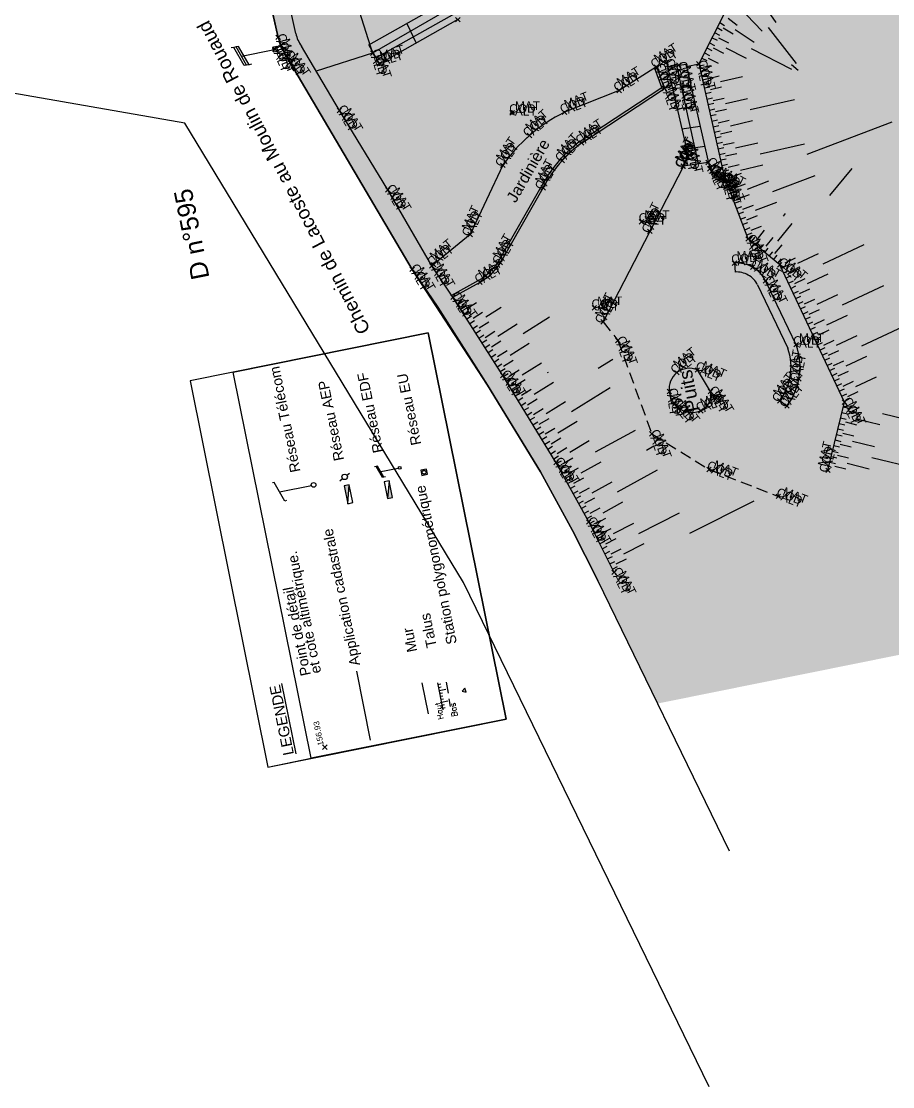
# Model space of a CAD drawing. Extents: x -24 to 1126, y -24 to 2053.
# Drawn here: x 1005.88 to 1044.21, y 1893.36 to 1940.25 of the extents above; entities that cross this region are included whole.
import ezdxf
from ezdxf.enums import TextEntityAlignment as Align

# ---------------------------------------------------------------- set-up
doc = ezdxf.new("R2010")
doc.units = 0
doc.header["$LTSCALE"] = 2.5
doc.header["$PDMODE"] = 3
doc.header["$PDSIZE"] = 0.1
for name, pattern in [('CACH500', [0.3, 0.2, -0.1]), ('CONTINU', [0]), ('FANTOME', [63.5, 31.75, -6.35, 6.35, -6.35, 6.35, -6.35])]:
    doc.linetypes.add(name, pattern=pattern)
doc.layers.get('0').update_dxf_attribs({"linetype": 'CONTINUOUS'})
for name, color, linetype in [('00_CADRE', 7, 'CONTINUOUS'), ('F_CADASTRE_APPLICATION', 252, 'FANTOME'), ('F_CADASTRE_NUMÉROS_PARCELL', 252, 'CONTINUOUS'), ('T_BATI', 7, 'CONTINUOUS'), ('T_BORDURES_TROTTOIR', 7, 'CONTINUOUS'), ('T_HACHURES', 7, 'CONTINUOUS'), ('T_MURS', 7, 'CONTINUOUS'), ('T_TALUS_BARBULES', 32, 'CONTINUOUS'), ('T_TALUS_CRÊTE', 34, 'CONTINUOUS'), ('T_TALUS_PIED', 34, 'CACH500'), ('T_TEXTES', 7, 'CONTINUOUS'), ('TOPOALT', 7, 'CONTINUOUS'), ('TOPOCOD', 1, 'CONTINUOUS'), ('TOPOJIS', 7, 'CONTINUOUS'), ('TOPOMAT', 4, 'CONTINUOUS')]:
    doc.layers.add(name, color=color, linetype=linetype)
doc.styles.add('ARIAL', font='arial.ttf')
doc.styles.add('SIMPLEX', font='simplex.shx')

msp = doc.modelspace()

# ---------------------------------------------------------------- linework, layer by layer
at = {"color": 0}
for p, q in [((1015.22, 1939.097), (1015.112, 1939.075)), ((1015.328, 1939.119), (1015.22, 1939.097)), ((1015.679, 1938.295), (1015.22, 1939.097)), ((1015.436, 1939.14), (1015.328, 1939.119)), ((1015.787, 1938.316), (1015.328, 1939.119)), ((1015.895, 1938.338), (1015.436, 1939.14)), ((1015.557, 1938.717), (1016.941, 1938.996)), ((1015.895, 1938.338), (1015.787, 1938.316)), ((1016.003, 1938.36), (1015.895, 1938.338)), ((1015.787, 1938.316), (1015.679, 1938.295)), ((1027.456, 1936.326), (1027.38, 1936.161)), ((1027.38, 1936.161), (1027.561, 1936.178)), ((1027.561, 1936.178), (1027.456, 1936.326)), ((1027.466, 1936.222), (1027.466, 1936.222)), ((1021.481, 1920.659), (1021.415, 1920.645)), ((1021.546, 1920.672), (1021.481, 1920.659)), ((1021.76, 1920.171), (1021.481, 1920.659)), ((1021.825, 1920.184), (1021.546, 1920.672)), ((1021.62, 1920.415), (1022.46, 1920.584)), ((1023.697, 1920.541), (1023.451, 1920.491)), ((1023.744, 1920.311), (1023.697, 1920.541)), ((1019.888, 1920.026), (1020.008, 1920.121)), ((1020.196, 1920.27), (1020.315, 1920.364)), ((1021.825, 1920.184), (1021.76, 1920.171)), ((1021.891, 1920.198), (1021.825, 1920.184)), ((1023.451, 1920.491), (1023.498, 1920.261)), ((1023.498, 1920.261), (1023.744, 1920.311)), ((1017.002, 1919.947), (1016.929, 1919.933)), ((1017.467, 1919.135), (1017.002, 1919.947)), ((1017.234, 1919.541), (1018.635, 1919.824)), ((1017.54, 1919.15), (1017.467, 1919.135)), ((1025.393, 1910.898), (1025.268, 1910.766)), ((1025.268, 1910.766), (1025.445, 1910.724)), ((1025.368, 1910.796), (1025.368, 1910.796)), ((1025.445, 1910.724), (1025.393, 1910.898))]:
    msp.add_line(p, q, dxfattribs=at)
at = {"color": 0, "linetype": 'CONTINUOUS'}
for p, q in [((1017.117, 1939.134), (1016.921, 1939.094)), ((1016.921, 1939.094), (1017.156, 1938.938)), ((1016.921, 1939.094), (1016.96, 1938.898)), ((1016.96, 1938.898), (1017.117, 1939.134)), ((1016.96, 1938.898), (1017.156, 1938.938)), ((1017.156, 1938.938), (1017.117, 1939.134))]:
    msp.add_line(p, q, dxfattribs=at)
for p, q in [((1023.776, 1926.538), (1013.298, 1924.426)), ((1027.203, 1909.539), (1023.776, 1926.538)), ((1013.298, 1924.426), (1016.725, 1907.427)), ((1020.305, 1919.846), (1020.08, 1919.8)), ((1020.08, 1919.8), (1020.238, 1919.016)), ((1020.238, 1919.016), (1020.305, 1919.846)), ((1020.464, 1919.062), (1020.305, 1919.846)), ((1022.058, 1920.025), (1021.832, 1919.979)), ((1021.832, 1919.979), (1021.982, 1919.239)), ((1022.058, 1920.025), (1021.982, 1919.239)), ((1022.207, 1919.284), (1022.058, 1920.025)), ((1021.982, 1919.239), (1022.207, 1919.284)), ((1020.238, 1919.016), (1020.464, 1919.062)), ((1016.725, 1907.427), (1027.203, 1909.539)), ((1016.725, 1907.427), (1016.725, 1907.427)), ((1016.725, 1907.427), (1016.725, 1907.427))]:
    msp.add_line(p, q)
at = {"color": 0}
msp.add_lwpolyline([(1023.614, 1920.32), (1023.597, 1920.318), (1023.58, 1920.32), (1023.563, 1920.324), (1023.548, 1920.331), (1023.535, 1920.341), (1023.524, 1920.354), (1023.516, 1920.368), (1023.511, 1920.383), (1023.51, 1920.399), (1023.512, 1920.416), (1023.517, 1920.431), (1023.525, 1920.446), (1023.536, 1920.458), (1023.549, 1920.469), (1023.564, 1920.477), (1023.581, 1920.482), (1023.598, 1920.484), (1023.615, 1920.482), (1023.631, 1920.478), (1023.646, 1920.47), (1023.66, 1920.46), (1023.67, 1920.448), (1023.678, 1920.434), (1023.683, 1920.419), (1023.685, 1920.402), (1023.683, 1920.386), (1023.678, 1920.371), (1023.67, 1920.356), (1023.659, 1920.344), (1023.645, 1920.333), (1023.63, 1920.325)], close=True, dxfattribs=at)
for centre, radius in [((1022.52, 1920.596), 0.0608), ((1020.102, 1920.195), 0.12), ((1018.734, 1919.844), 0.101)]:
    msp.add_circle(centre, radius, dxfattribs=at)
for p in [(1025.077, 1940.319), (1017.172, 1939.54), (1017.039, 1939.016), (1017.53, 1938.722), (1021.332, 1938.845), (1021.633, 1938.373), (1033.813, 1938.236), (1034.254, 1938.44), (1034.805, 1938.315), (1035.684, 1938.376), (1033.844, 1938.201), (1034.173, 1937.289), (1034.944, 1937.315), (1032.179, 1937.205), (1019.867, 1936.325), (1027.466, 1936.222), (1029.777, 1936.241), (1028.232, 1935.219), (1030.518, 1934.889), (1035.126, 1934.694), (1029.677, 1934.125), (1036.096, 1934.035), (1027.064, 1933.908), (1034.987, 1933.871), (1035.002, 1933.872), (1036.165, 1933.752), (1036.469, 1933.442), (1036.805, 1933.36), (1036.824, 1933.368), (1021.997, 1932.829), (1028.833, 1932.915), (1033.164, 1931.425), (1025.621, 1930.861), (1033.529, 1931.002), (1037.856, 1930.668), (1023.067, 1929.33), (1023.934, 1929.485), (1024.016, 1929.537), (1026.95, 1929.622), (1037.248, 1929.606), (1038.05, 1929.423), (1039.241, 1929.531), (1026.057, 1928.769), (1038.62, 1928.819), (1024.867, 1928.1), (1031.086, 1927.634), (1031.471, 1927.02), (1032.12, 1926.198), (1039.962, 1926.013), (1027.058, 1924.655), (1034.715, 1924.784), (1035.617, 1924.903), (1040.085, 1924.516), (1034.385, 1923.952), (1036.192, 1923.951), (1034.603, 1923.401), (1039.237, 1923.548), (1039.559, 1923.318), (1042.089, 1923.483), (1035.767, 1923.107), (1033.613, 1922.089), (1029.406, 1920.821), (1036.129, 1920.526), (1041.363, 1920.484), (1039.182, 1919.338), (1030.836, 1918.212), (1031.955, 1915.994)]:
    msp.add_point(p, dxfattribs=at)
for points in [[(1020.238, 1919.016), (1020.08, 1919.8), (1020.238, 1919.832)], [(1020.238, 1919.016), (1020.238, 1919.832), (1020.305, 1919.846)], [(1022.058, 1919.254), (1021.982, 1919.239), (1022.058, 1920.025)], [(1022.058, 1919.254), (1022.058, 1920.025), (1022.207, 1919.284)]]:
    msp.add_solid(points)
at = {"layer": '00_CADRE'}
for p, q in [((1015.195, 1924.809), (1023.776, 1926.538)), ((1023.776, 1926.538), (1027.203, 1909.539)), ((1015.195, 1924.809), (1013.298, 1924.426)), ((1018.622, 1907.81), (1015.195, 1924.809)), ((1018.622, 1907.81), (1015.195, 1924.809)), ((1013.298, 1924.426), (1016.725, 1907.427)), ((1027.203, 1909.539), (1018.622, 1907.81)), ((1016.725, 1907.427), (1018.622, 1907.81))]:
    msp.add_line(p, q, dxfattribs=at)
at = {"layer": 'F_CADASTRE_APPLICATION'}
for p, q in [((1017.172, 1939.54), (1015.696, 1946.146)), ((1013.063, 1935.76), (982.513, 1941.094)), ((1023.067, 1929.33), (1017.53, 1938.722)), ((1025.323, 1915.555), (1013.063, 1935.76)), ((1026.382, 1924.233), (1023.067, 1929.33)), ((1028.717, 1920.421), (1026.382, 1924.233)), ((1030.131, 1917.841), (1028.717, 1920.421)), ((1031.244, 1915.636), (1030.131, 1917.841)), ((1036.136, 1893.359), (1025.323, 1915.555)), ((1037.026, 1903.72), (1031.244, 1915.636)), ((1021.243, 1908.607), (1020.631, 1911.643))]:
    msp.add_line(p, q, dxfattribs=at)
msp.add_arc((1020.732, 1940.609), 3.716, 196.7218, 210.5188, dxfattribs=at)
at = {"layer": 'T_BATI'}
msp.add_line((1036.192, 1923.951), (1035.617, 1924.903), dxfattribs=at)
for centre, radius, start, end in [((1035.267, 1924.083), 0.892, 128.2341, 188.4701), ((1035.267, 1924.083), 0.892, 66.8917, 128.2341), ((1035.38, 1924.028), 0.998, 184.3592, 218.9075), ((1035.485, 1923.778), 0.727, 292.7673, 13.7523), ((1035.38, 1924.028), 0.998, 218.9075, 292.7673)]:
    msp.add_arc(centre, radius, start, end, dxfattribs=at)
at = {"layer": 'T_BORDURES_TROTTOIR'}
for p, q in [((1020.275, 1942.132), (1021.332, 1938.845)), ((1021.332, 1938.845), (1018.852, 1938.048)), ((1033.813, 1938.236), (1032.179, 1937.205)), ((1032.179, 1937.205), (1029.777, 1936.241)), ((1027.064, 1933.908), (1025.621, 1930.861)), ((1025.621, 1930.861), (1024.016, 1929.537)), ((1024.016, 1929.537), (1023.934, 1929.485)), ((1037.248, 1929.606), (1037.275, 1929.211)), ((1038.265, 1928.646), (1039.597, 1925.86)), ((1039.962, 1926.013), (1038.62, 1928.819)), ((1039.243, 1923.556), (1039.559, 1923.318))]:
    msp.add_line(p, q, dxfattribs=at)
for centre, radius, start, end in [((1032.82, 1929.958), 6.981, 115.8399, 131.0885), ((1032.82, 1929.958), 6.981, 131.0885, 145.5388), ((1037.346, 1928.188), 1.422, 60.3516, 93.9872), ((1037.346, 1928.188), 1.026, 60.3516, 93.9872), ((1037.346, 1928.188), 1.026, 26.4955, 60.3516), ((1037.346, 1928.188), 1.422, 26.3539, 60.3516), ((1037.274, 1925.038), 2.464, 349.4761, 19.4871), ((1037.274, 1925.038), 2.86, 349.4761, 19.9226), ((1037.274, 1925.038), 2.464, 323.0364, 349.4761), ((1037.274, 1925.038), 2.86, 323.0364, 349.4761)]:
    msp.add_arc(centre, radius, start, end, dxfattribs=at)
at = {"layer": 'T_HACHURES', "color": 31}
for points in [[(1042.306, 1911.922), (1035.496, 2027.208), (1042.306, 2028.48)], [(1042.306, 1911.922), (1042.306, 2028.48), (1045.251, 1912.516)], [(1045.251, 1912.516), (1042.306, 2028.48), (1045.251, 2023.101)], [(1033.871, 1910.222), (1031.244, 2026.61), (1033.871, 2026.98)], [(1035.496, 1910.55), (1033.871, 2026.98), (1035.496, 2027.208)], [(1033.871, 1910.222), (1033.871, 2026.98), (1035.496, 1910.55)], [(1035.496, 1910.55), (1035.496, 2027.208), (1042.306, 1911.922)], [(1031.244, 1915.636), (1030.131, 2026.454), (1031.244, 2026.61)], [(1031.244, 1915.636), (1031.244, 2026.61), (1033.871, 1910.222)], [(1028.717, 1920.421), (1026.382, 2025.927), (1028.717, 2026.255)], [(1030.131, 1917.841), (1028.717, 2026.255), (1030.131, 2026.454)], [(1028.717, 1920.421), (1028.717, 2026.255), (1030.131, 1917.841)], [(1030.131, 1917.841), (1030.131, 2026.454), (1031.244, 1915.636)], [(1026.232, 1924.465), (1023.067, 2025.404), (1026.232, 2025.906)], [(1026.382, 1924.233), (1026.232, 2025.906), (1026.382, 2025.927)], [(1026.232, 1924.465), (1026.232, 2025.906), (1026.382, 1924.233)], [(1026.382, 1924.233), (1026.382, 2025.927), (1028.717, 1920.421)], [(1023.067, 1929.33), (1019.977, 2024.915), (1023.067, 2025.404)], [(1023.067, 1929.33), (1023.067, 2025.404), (1026.232, 1924.465)], [(1019.977, 1934.571), (1017.53, 2024.578), (1019.977, 2024.915)], [(1019.977, 1934.571), (1019.977, 2024.915), (1023.067, 1929.33)], [(1017.172, 1939.54), (1015.778, 2024.338), (1017.172, 2024.529)], [(1015.778, 1945.776), (1015.778, 2024.338), (1017.172, 1939.54)], [(1017.195, 1939.469), (1017.172, 2024.529), (1017.195, 2024.532)], [(1017.172, 1939.54), (1017.172, 2024.529), (1017.195, 1939.469)], [(1017.218, 1939.398), (1017.195, 2024.532), (1017.218, 2024.536)], [(1017.195, 1939.469), (1017.195, 2024.532), (1017.218, 1939.398)], [(1017.243, 1939.328), (1017.218, 2024.536), (1017.243, 2024.539)], [(1017.218, 1939.398), (1017.218, 2024.536), (1017.243, 1939.328)], [(1017.27, 1939.258), (1017.243, 2024.539), (1017.27, 2024.543)], [(1017.243, 1939.328), (1017.243, 2024.539), (1017.27, 1939.258)], [(1017.297, 1939.189), (1017.27, 2024.543), (1017.297, 2024.546)], [(1017.27, 1939.258), (1017.27, 2024.543), (1017.297, 1939.189)], [(1017.327, 1939.12), (1017.297, 2024.546), (1017.327, 2024.551)], [(1017.297, 1939.189), (1017.297, 2024.546), (1017.327, 1939.12)], [(1017.357, 1939.052), (1017.327, 2024.551), (1017.357, 2024.555)], [(1017.327, 1939.12), (1017.327, 2024.551), (1017.357, 1939.052)], [(1017.389, 1938.985), (1017.357, 2024.555), (1017.389, 2024.559)], [(1017.357, 1939.052), (1017.357, 2024.555), (1017.389, 1938.985)], [(1017.422, 1938.918), (1017.389, 2024.559), (1017.422, 2024.564)], [(1017.389, 1938.985), (1017.389, 2024.559), (1017.422, 1938.918)], [(1017.457, 1938.852), (1017.422, 2024.564), (1017.457, 2024.568)], [(1017.422, 1938.918), (1017.422, 2024.564), (1017.457, 1938.852)], [(1017.493, 1938.786), (1017.457, 2024.568), (1017.493, 2024.573)], [(1017.457, 1938.852), (1017.457, 2024.568), (1017.493, 1938.786)], [(1017.53, 1938.722), (1017.493, 2024.573), (1017.53, 2024.578)], [(1017.493, 1938.786), (1017.493, 2024.573), (1017.53, 1938.722)], [(1017.53, 1938.722), (1017.53, 2024.578), (1019.977, 1934.571)]]:
    msp.add_solid(points, dxfattribs=at)
at = {"layer": 'T_MURS'}
for p, q in [((1015.696, 1946.146), (1017.172, 1939.54)), ((1017.949, 1939.713), (1017.18, 1943.235)), ((1021.162, 1939.206), (1024.315, 1940.987)), ((1024.484, 1940.667), (1021.332, 1938.845)), ((1024.931, 1940.578), (1021.487, 1938.632)), ((1025.077, 1940.319), (1021.633, 1938.373)), ((1022.843, 1940.156), (1023.25, 1939.287)), ((1022.843, 1940.156), (1023.002, 1939.816)), ((1019.867, 1936.325), (1018.2, 1939.153)), ((1021.633, 1938.373), (1021.162, 1939.206)), ((1017.53, 1938.722), (1023.067, 1929.33)), ((1034.254, 1938.44), (1035.126, 1934.694)), ((1034.3, 1938.24), (1035.128, 1938.362)), ((1035.147, 1938.256), (1035.128, 1938.362)), ((1035.147, 1938.256), (1035.684, 1938.376)), ((1035.684, 1938.376), (1036.805, 1933.36)), ((1034.052, 1937.329), (1033.75, 1938.167)), ((1034.173, 1937.289), (1033.844, 1938.201)), ((1034.703, 1938.299), (1035.652, 1933.97)), ((1034.703, 1938.299), (1034.783, 1937.933)), ((1035.147, 1938.256), (1036.165, 1933.752)), ((1030.46, 1934.971), (1034.052, 1937.329)), ((1030.518, 1934.889), (1034.173, 1937.289)), ((1035.347, 1937.374), (1034.53, 1937.253)), ((1035.546, 1936.494), (1034.735, 1936.374)), ((1021.997, 1932.829), (1019.867, 1936.325)), ((1035.745, 1935.613), (1034.939, 1935.494)), ((1035.944, 1934.733), (1035.141, 1934.614)), ((1035.002, 1933.872), (1033.529, 1931.002)), ((1036.096, 1934.035), (1034.987, 1933.871)), ((1023.934, 1929.485), (1021.997, 1932.829)), ((1026.864, 1929.674), (1028.745, 1932.963)), ((1026.95, 1929.622), (1028.833, 1932.915)), ((1033.529, 1931.002), (1031.471, 1927.02)), ((1024.867, 1928.1), (1023.934, 1929.485)), ((1023.067, 1929.33), (1024.201, 1927.664)), ((1024.818, 1928.187), (1026.008, 1928.857)), ((1024.867, 1928.1), (1026.057, 1928.769)), ((1027.058, 1924.655), (1024.867, 1928.1)), ((1024.201, 1927.664), (1026.382, 1924.233)), ((1029.406, 1920.821), (1027.058, 1924.655)), ((1026.382, 1924.233), (1028.717, 1920.421)), ((1030.836, 1918.212), (1029.406, 1920.821)), ((1028.717, 1920.421), (1030.131, 1917.841)), ((1031.955, 1915.994), (1030.836, 1918.212)), ((1030.131, 1917.841), (1031.244, 1915.636)), ((1023.79, 1909.766), (1023.514, 1911.134))]:
    msp.add_line(p, q, dxfattribs=at)
for centre, radius, start, end in [((1019.451, 1940.049), 2.335, 192.6004, 214.6401), ((1019.451, 1940.049), 1.539, 192.6004, 215.5961), ((1034.019, 1930.193), 5.958, 126.6794, 137.834), ((1034.019, 1930.193), 5.858, 126.7083, 137.834), ((1034.03, 1934.439), 1.125, 329.7305, 13.1073), ((1034.019, 1930.193), 5.958, 137.834, 152.2878), ((1034.019, 1930.193), 5.858, 137.834, 152.3052), ((1036.798, 1934.068), 0.708, 206.5566, 242.2541), ((1036.798, 1934.068), 0.708, 242.2541, 270.5414), ((1024.833, 1930.944), 2.396, 299.3604, 327.9674), ((1024.833, 1930.944), 2.496, 299.3604, 328.0135)]:
    msp.add_arc(centre, radius, start, end, dxfattribs=at)
at = {"layer": 'T_TALUS_BARBULES'}
for p, q in [((1038.504, 1941.017), (1039.071, 1940.193)), ((1036.969, 1940.379), (1037.369, 1940.079)), ((1037.776, 1940.529), (1038.471, 1939.809)), ((1036.375, 1939.747), (1036.598, 1939.635)), ((1036.487, 1939.97), (1036.706, 1939.849)), ((1036.6, 1940.194), (1036.812, 1940.061)), ((1036.759, 1939.955), (1037.19, 1939.701)), ((1037.28, 1939.889), (1038.112, 1939.334)), ((1038.738, 1939.967), (1039.961, 1938.384)), ((1036.15, 1939.3), (1036.373, 1939.188)), ((1036.262, 1939.524), (1036.486, 1939.411)), ((1036.542, 1939.523), (1036.988, 1939.298)), ((1035.925, 1938.854), (1036.148, 1938.741)), ((1036.037, 1939.077), (1036.261, 1938.965)), ((1036.317, 1939.076), (1036.764, 1938.851)), ((1036.876, 1939.075), (1037.769, 1938.625)), ((1037.986, 1939.055), (1039.762, 1938.136)), ((1035.704, 1938.288), (1035.923, 1938.338)), ((1035.812, 1938.631), (1036.036, 1938.518)), ((1036.092, 1938.63), (1036.539, 1938.405)), ((1039.758, 1938.346), (1040.06, 1938.094)), ((1035.759, 1938.045), (1036.003, 1938.1)), ((1035.975, 1938.222), (1036.255, 1938.286)), ((1035.815, 1937.801), (1036.059, 1937.856)), ((1035.87, 1937.557), (1036.114, 1937.613)), ((1036.086, 1937.735), (1036.574, 1937.846)), ((1036.629, 1937.602), (1037.605, 1937.824)), ((1035.926, 1937.313), (1036.17, 1937.369)), ((1035.981, 1937.07), (1036.225, 1937.125)), ((1036.197, 1937.247), (1036.685, 1937.358)), ((1036.037, 1936.826), (1036.281, 1936.881)), ((1036.092, 1936.582), (1036.336, 1936.638)), ((1036.308, 1936.76), (1036.796, 1936.871)), ((1036.852, 1936.627), (1037.827, 1936.849)), ((1037.938, 1936.361), (1039.888, 1936.805)), ((1036.148, 1936.338), (1036.392, 1936.394)), ((1036.203, 1936.095), (1036.447, 1936.15)), ((1036.419, 1936.272), (1036.907, 1936.383)), ((1036.259, 1935.851), (1036.503, 1935.906)), ((1036.314, 1935.607), (1036.558, 1935.663)), ((1036.53, 1935.784), (1037.018, 1935.895)), ((1037.074, 1935.652), (1038.049, 1935.874)), ((1040.445, 1934.399), (1044.181, 1935.827)), ((1036.37, 1935.363), (1036.614, 1935.419)), ((1036.425, 1935.12), (1036.669, 1935.175)), ((1036.641, 1935.297), (1037.129, 1935.408)), ((1036.481, 1934.876), (1036.725, 1934.931)), ((1036.536, 1934.632), (1036.78, 1934.688)), ((1036.752, 1934.809), (1037.24, 1934.92)), ((1037.296, 1934.677), (1038.271, 1934.899)), ((1038.382, 1934.411), (1040.332, 1934.855)), ((1036.592, 1934.388), (1036.836, 1934.444)), ((1036.647, 1934.145), (1036.891, 1934.2)), ((1036.863, 1934.322), (1037.351, 1934.433)), ((1036.703, 1933.901), (1036.947, 1933.956)), ((1036.758, 1933.657), (1037.002, 1933.713)), ((1036.975, 1933.834), (1037.462, 1933.945)), ((1037.518, 1933.702), (1038.493, 1933.924)), ((1041.443, 1932.576), (1042.425, 1933.774)), ((1036.814, 1933.413), (1037.058, 1933.469)), ((1036.897, 1933.178), (1037.131, 1933.267)), ((1037.086, 1933.384), (1037.553, 1933.562)), ((1037.821, 1932.862), (1038.755, 1933.219)), ((1038.933, 1932.751), (1040.802, 1933.465)), ((1036.986, 1932.944), (1037.22, 1933.034)), ((1037.075, 1932.711), (1037.309, 1932.8)), ((1037.264, 1932.917), (1037.731, 1933.095)), ((1037.165, 1932.477), (1037.398, 1932.566)), ((1037.254, 1932.244), (1037.487, 1932.333)), ((1037.443, 1932.45), (1037.91, 1932.628)), ((1038.178, 1931.928), (1039.112, 1932.284)), ((1037.343, 1932.01), (1037.577, 1932.099)), ((1037.432, 1931.777), (1037.666, 1931.866)), ((1037.621, 1931.983), (1038.088, 1932.161)), ((1039.401, 1931.664), (1039.502, 1931.787)), ((1037.522, 1931.543), (1037.755, 1931.632)), ((1037.611, 1931.31), (1037.844, 1931.399)), ((1037.8, 1931.516), (1038.267, 1931.694)), ((1039.154, 1930.574), (1039.788, 1931.347)), ((1037.7, 1931.076), (1037.934, 1931.165)), ((1037.789, 1930.842), (1038.023, 1930.932)), ((1037.978, 1931.048), (1038.445, 1931.227)), ((1038.257, 1930.663), (1038.574, 1931.049)), ((1037.905, 1930.628), (1038.04, 1930.793)), ((1038.001, 1930.549), (1038.16, 1930.742)), ((1038.195, 1930.39), (1038.353, 1930.583)), ((1038.388, 1930.231), (1038.546, 1930.425)), ((1038.643, 1930.345), (1038.96, 1930.732)), ((1039.03, 1930.028), (1039.347, 1930.415)), ((1041.153, 1929.579), (1042.963, 1930.431)), ((1038.581, 1930.073), (1038.74, 1930.266)), ((1038.775, 1929.914), (1038.933, 1930.108)), ((1038.968, 1929.756), (1039.126, 1929.949)), ((1040.035, 1929.606), (1040.94, 1930.032)), ((1039.161, 1929.597), (1039.32, 1929.791)), ((1039.304, 1929.399), (1039.53, 1929.506)), ((1039.477, 1929.619), (1039.929, 1929.832)), ((1039.41, 1929.173), (1039.636, 1929.279)), ((1039.517, 1928.947), (1039.743, 1929.053)), ((1039.69, 1929.166), (1040.142, 1929.379)), ((1040.461, 1928.701), (1041.366, 1929.127)), ((1039.623, 1928.721), (1039.849, 1928.827)), ((1039.73, 1928.494), (1039.956, 1928.601)), ((1039.903, 1928.714), (1040.355, 1928.927)), ((1042.005, 1927.77), (1043.815, 1928.622)), ((1024.867, 1928.1), (1024.867, 1928.1)), ((1025.212, 1928.023), (1025.22, 1928.029)), ((1039.836, 1928.268), (1040.062, 1928.375)), ((1039.943, 1928.042), (1040.169, 1928.149)), ((1040.116, 1928.262), (1040.568, 1928.475)), ((1040.329, 1927.809), (1040.781, 1928.022)), ((1040.887, 1927.796), (1041.792, 1928.222)), ((1025.068, 1927.784), (1025.279, 1927.918)), ((1025.203, 1927.573), (1025.414, 1927.707)), ((1025.481, 1927.601), (1025.903, 1927.87)), ((1026.305, 1927.237), (1026.987, 1927.67)), ((1040.049, 1927.816), (1040.275, 1927.922)), ((1040.156, 1927.59), (1040.382, 1927.696)), ((1040.542, 1927.357), (1040.994, 1927.57)), ((1025.337, 1927.362), (1025.548, 1927.496)), ((1025.471, 1927.151), (1025.682, 1927.285)), ((1025.749, 1927.18), (1026.171, 1927.448)), ((1027.954, 1926.508), (1029.106, 1927.241)), ((1040.262, 1927.364), (1040.488, 1927.47)), ((1040.369, 1927.137), (1040.595, 1927.244)), ((1040.755, 1926.905), (1041.207, 1927.118)), ((1041.313, 1926.891), (1042.218, 1927.317)), ((1025.605, 1926.94), (1025.816, 1927.074)), ((1025.739, 1926.729), (1025.95, 1926.863)), ((1025.873, 1926.518), (1026.084, 1926.652)), ((1026.017, 1926.758), (1026.439, 1927.026)), ((1026.842, 1926.393), (1027.685, 1926.93)), ((1040.475, 1926.911), (1040.701, 1927.018)), ((1040.582, 1926.685), (1040.808, 1926.791)), ((1040.968, 1926.452), (1041.42, 1926.665)), ((1042.857, 1925.96), (1044.667, 1926.812)), ((1026.007, 1926.307), (1026.218, 1926.441)), ((1026.142, 1926.096), (1026.353, 1926.23)), ((1026.286, 1926.336), (1026.707, 1926.604)), ((1026.554, 1925.914), (1026.976, 1926.182)), ((1040.688, 1926.459), (1040.914, 1926.565)), ((1040.795, 1926.233), (1041.021, 1926.339)), ((1041.181, 1926), (1041.633, 1926.213)), ((1041.739, 1925.987), (1042.644, 1926.413)), ((1026.276, 1925.885), (1026.487, 1926.019)), ((1026.41, 1925.674), (1026.621, 1925.808)), ((1026.822, 1925.492), (1027.244, 1925.76)), ((1027.378, 1925.549), (1028.222, 1926.086)), ((1040.901, 1926.006), (1041.127, 1926.113)), ((1041.008, 1925.78), (1041.234, 1925.887)), ((1041.394, 1925.547), (1041.846, 1925.76)), ((1026.544, 1925.463), (1026.755, 1925.597)), ((1026.678, 1925.252), (1026.889, 1925.386)), ((1027.09, 1925.07), (1027.512, 1925.338)), ((1027.916, 1924.691), (1028.768, 1925.213)), ((1031.257, 1924.979), (1031.899, 1925.372)), ((1041.114, 1925.554), (1041.34, 1925.661)), ((1041.221, 1925.328), (1041.447, 1925.434)), ((1041.327, 1925.102), (1041.553, 1925.208)), ((1041.607, 1925.095), (1042.059, 1925.308)), ((1042.165, 1925.082), (1043.07, 1925.508)), ((1026.812, 1925.041), (1027.023, 1925.175)), ((1026.947, 1924.83), (1027.158, 1924.965)), ((1027.08, 1924.619), (1027.293, 1924.75)), ((1027.359, 1924.643), (1027.785, 1924.904)), ((1029.029, 1924.787), (1029.062, 1924.807)), ((1041.434, 1924.876), (1041.66, 1924.982)), ((1041.54, 1924.649), (1041.766, 1924.756)), ((1041.819, 1924.643), (1042.272, 1924.856)), ((1027.211, 1924.406), (1027.424, 1924.536)), ((1027.341, 1924.193), (1027.554, 1924.323)), ((1027.62, 1924.217), (1028.046, 1924.478)), ((1028.438, 1923.838), (1029.291, 1924.36)), ((1041.647, 1924.423), (1041.873, 1924.53)), ((1041.753, 1924.197), (1041.979, 1924.303)), ((1042.032, 1924.19), (1042.485, 1924.403)), ((1042.591, 1924.177), (1043.496, 1924.603)), ((1027.472, 1923.979), (1027.685, 1924.11)), ((1027.602, 1923.766), (1027.816, 1923.897)), ((1027.881, 1923.79), (1028.307, 1924.051)), ((1030.074, 1923.081), (1031.78, 1924.126)), ((1041.86, 1923.971), (1042.086, 1924.077)), ((1041.966, 1923.745), (1042.192, 1923.851)), ((1042.245, 1923.738), (1042.698, 1923.951)), ((1027.733, 1923.553), (1027.946, 1923.684)), ((1027.863, 1923.34), (1028.077, 1923.47)), ((1028.142, 1923.364), (1028.568, 1923.625)), ((1028.96, 1922.985), (1029.813, 1923.508)), ((1042.073, 1923.518), (1042.299, 1923.625)), ((1027.994, 1923.127), (1028.207, 1923.257)), ((1028.125, 1922.913), (1028.338, 1923.044)), ((1028.403, 1922.937), (1028.829, 1923.199)), ((1041.981, 1923.035), (1042.224, 1922.976)), ((1042.039, 1923.278), (1042.282, 1923.219)), ((1042.253, 1923.098), (1042.739, 1922.98)), ((1043.77, 1922.988), (1045.713, 1922.517)), ((1028.255, 1922.7), (1028.468, 1922.831)), ((1028.386, 1922.487), (1028.599, 1922.618)), ((1028.516, 1922.274), (1028.729, 1922.404)), ((1028.664, 1922.511), (1029.091, 1922.772)), ((1029.482, 1922.133), (1030.335, 1922.655)), ((1041.863, 1922.549), (1042.106, 1922.49)), ((1041.922, 1922.792), (1042.165, 1922.733)), ((1042.135, 1922.612), (1042.621, 1922.494)), ((1042.68, 1922.737), (1043.652, 1922.502)), ((1028.647, 1922.061), (1028.86, 1922.191)), ((1028.777, 1921.847), (1028.991, 1921.978)), ((1028.925, 1922.085), (1029.352, 1922.346)), ((1031.143, 1921.293), (1032.897, 1922.254)), ((1041.745, 1922.063), (1041.988, 1922.004)), ((1041.804, 1922.306), (1042.047, 1922.247)), ((1042.018, 1922.126), (1042.504, 1922.008)), ((1028.908, 1921.634), (1029.121, 1921.765)), ((1029.039, 1921.421), (1029.252, 1921.552)), ((1029.186, 1921.658), (1029.613, 1921.919)), ((1029.448, 1921.232), (1029.874, 1921.493)), ((1030.005, 1921.28), (1030.857, 1921.802)), ((1033.378, 1921.377), (1033.709, 1921.559)), ((1041.627, 1921.577), (1041.87, 1921.518)), ((1041.686, 1921.82), (1041.929, 1921.761)), ((1041.9, 1921.64), (1042.386, 1921.522)), ((1042.445, 1921.765), (1043.417, 1921.53)), ((1029.169, 1921.208), (1029.382, 1921.338)), ((1029.3, 1920.995), (1029.513, 1921.125)), ((1029.708, 1920.791), (1030.146, 1921.031)), ((1041.51, 1921.091), (1041.753, 1921.032)), ((1041.569, 1921.334), (1041.812, 1921.275)), ((1041.782, 1921.154), (1042.268, 1921.036)), ((1043.299, 1921.044), (1045.243, 1920.573)), ((1029.428, 1920.78), (1029.648, 1920.901)), ((1029.548, 1920.561), (1029.768, 1920.681)), ((1029.948, 1920.352), (1030.386, 1920.593)), ((1030.507, 1920.374), (1031.383, 1920.854)), ((1041.451, 1920.848), (1041.694, 1920.79)), ((1041.664, 1920.668), (1042.15, 1920.55)), ((1042.209, 1920.793), (1043.181, 1920.558)), ((1029.669, 1920.342), (1029.888, 1920.462)), ((1029.789, 1920.123), (1030.008, 1920.243)), ((1030.188, 1919.914), (1030.627, 1920.154)), ((1032.104, 1919.539), (1033.858, 1920.5)), ((1041.363, 1920.484), (1041.363, 1920.484)), ((1029.909, 1919.903), (1030.128, 1920.024)), ((1030.029, 1919.684), (1030.248, 1919.804)), ((1030.149, 1919.465), (1030.368, 1919.585)), ((1030.429, 1919.476), (1030.867, 1919.716)), ((1030.987, 1919.497), (1031.864, 1919.977)), ((1030.269, 1919.246), (1030.489, 1919.366)), ((1030.39, 1919.027), (1030.609, 1919.147)), ((1030.669, 1919.037), (1031.107, 1919.277)), ((1035.286, 1917.718), (1038.11, 1919.142)), ((1030.51, 1918.807), (1030.729, 1918.927)), ((1030.63, 1918.588), (1030.849, 1918.708)), ((1030.909, 1918.599), (1031.348, 1918.839)), ((1031.468, 1918.62), (1032.345, 1919.1)), ((1030.75, 1918.369), (1030.969, 1918.489)), ((1030.868, 1918.148), (1031.091, 1918.261)), ((1031.148, 1918.149), (1031.594, 1918.375)), ((1033.05, 1917.709), (1034.835, 1918.61)), ((1030.981, 1917.925), (1031.204, 1918.038)), ((1031.093, 1917.702), (1031.316, 1917.815)), ((1031.373, 1917.703), (1031.819, 1917.928)), ((1031.932, 1917.705), (1032.825, 1918.156)), ((1031.206, 1917.479), (1031.429, 1917.592)), ((1031.319, 1917.256), (1031.542, 1917.368)), ((1031.598, 1917.257), (1032.044, 1917.482)), ((1032.382, 1916.812), (1033.275, 1917.263)), ((1031.431, 1917.032), (1031.654, 1917.145)), ((1031.544, 1916.809), (1031.767, 1916.922)), ((1031.823, 1916.81), (1032.27, 1917.036)), ((1031.656, 1916.586), (1031.88, 1916.699)), ((1031.769, 1916.363), (1031.992, 1916.476)), ((1032.049, 1916.364), (1032.495, 1916.589)), ((1031.882, 1916.14), (1032.105, 1916.252)), ((1024.203, 1911.06, 0.094), (1024.328, 1911.085, 0.033)), ((1024.229, 1910.93, 0.094), (1024.352, 1910.955, 0.033)), ((1024.255, 1910.801, 0.094), (1024.546, 1910.859, -0.053)), ((1024.281, 1910.671, 0.094), (1024.401, 1910.695, 0.033)), ((1024.307, 1910.541, 0.094), (1024.425, 1910.565, 0.033)), ((1024.333, 1910.412, 0.094), (1024.449, 1910.435, 0.033)), ((1024.359, 1910.282, 0.094), (1024.634, 1910.337, -0.053)), ((1024.385, 1910.152, 0.094), (1024.498, 1910.175, 0.033)), ((1024.41, 1910.022, 0.094), (1024.522, 1910.045, 0.033))]:
    msp.add_line(p, q, dxfattribs=at)
at = {"layer": 'T_TALUS_CRÊTE'}
for p, q in [((1036.927, 1940.842), (1035.684, 1938.376)), ((1037.856, 1930.668), (1036.824, 1933.368)), ((1039.241, 1929.531), (1037.856, 1930.668)), ((1042.089, 1923.483), (1039.241, 1929.531)), ((1041.363, 1920.484), (1042.089, 1923.483)), ((1024.19, 1911.126, 0.094), (1024.426, 1909.945, 0.094))]:
    msp.add_line(p, q, dxfattribs=at)
at = {"layer": 'T_TALUS_PIED'}
for p, q in [((1031.471, 1927.02), (1032.12, 1926.198)), ((1032.12, 1926.198), (1033.613, 1922.089)), ((1033.613, 1922.089), (1036.129, 1920.526)), ((1036.129, 1920.526), (1039.182, 1919.338)), ((1024.572, 1911.168, -0.09), (1024.745, 1910.085, -0.09))]:
    msp.add_line(p, q, dxfattribs=at)
at = {"layer": 'TOPOJIS', "color": 7, "linetype": 'BYBLOCK'}
msp.add_point((1019.231, 1908.299), dxfattribs=at)

# ---------------------------------------------------------------- texts
at = {"layer": '00_CADRE', "linetype": 'CONTINUOUS', "style": 'ARIAL'}
msp.add_text('%%ULEGENDE', height=0.4725, rotation=101.3966, dxfattribs=at).set_placement((1017.872, 1907.993))
at = {"layer": 'F_CADASTRE_APPLICATION', "color": 7, "style": 'ARIAL'}
msp.add_text('Application cadastrale', height=0.45, rotation=101.3966, dxfattribs=at).set_placement((1020.782, 1911.927))
at = {"layer": 'F_CADASTRE_NUMÉROS_PARCELL', "style": 'ARIAL'}
msp.add_text('D n°595', height=0.8, rotation=101.3966, dxfattribs=at).set_placement((1013.993, 1930.998), align=Align.BOTTOM_CENTER)
at = {"layer": 'T_MURS', "style": 'ARIAL'}
msp.add_text('Mur', height=0.45, rotation=101.3966, dxfattribs=at).set_placement((1023.298, 1912.529))
at = {"layer": 'T_TALUS_BARBULES', "color": 7}
for s, height, style, p in [('Talus', 0.45, 'ARIAL', (1024.154, 1912.726)), ('Haut', 0.25, 'SIMPLEX', (1024.461, 1909.546)), ('Bas', 0.25, 'SIMPLEX', (1025.076, 1909.671))]:
    msp.add_text(s, height=height, rotation=101.3966, dxfattribs=dict(at, style=style)).set_placement(p)
at = {"layer": 'T_TEXTES', "style": 'ARIAL'}
for s, height, rotation, p in [('Chemin de Lacoste au Moulin de Rouaud', 0.6, 117.6014, (1017.84, 1933.587)), ('Jardinière', 0.5, 60.0802, (1028.516, 1933.476))]:
    msp.add_text(s, height=height, rotation=rotation, dxfattribs=at).set_placement(p, align=Align.BOTTOM_CENTER)
at = {"layer": 'T_TEXTES', "color": 7, "linetype": 'BYBLOCK', "style": 'ARIAL'}
for s, p in [('Réseau Télécom', (1018.159, 1920.441)), ('Réseau EDF', (1021.8, 1921.297)), ('Réseau AEP', (1020.079, 1920.95)), ('Réseau EU ', (1023.476, 1921.636))]:
    msp.add_text(s, height=0.45, rotation=101.3966, dxfattribs=at).set_placement(p)
at = {"layer": 'T_TEXTES', "style": 'ARIAL'}
msp.add_text('Puits', height=0.6, rotation=101.3966, dxfattribs=at).set_placement((1035.24, 1923.974), align=Align.MIDDLE)
at = {"layer": 'TOPOALT', "style": 'ARIAL'}
for p, rotation in [((1017.078, 1939.391), 282.6004), ((1016.973, 1938.852), 293.181), ((1021.79, 1938.292), 17.8195), ((1033.986, 1938.197), 32.2381), ((1017.498, 1938.548), 304.6401), ((1021.251, 1938.688), 287.8195), ((1032.351, 1937.166), 32.2381), ((1033.769, 1938.041), 289.8336), ((1034.16, 1938.289), 283.1073), ((1034.712, 1938.165), 283.1073), ((1035.589, 1938.227), 282.5984), ((1034.098, 1937.129), 289.8336), ((1034.851, 1937.165), 283.1073), ((1029.94, 1936.171), 21.8764), ((1019.826, 1936.153), 301.3434), ((1028.408, 1935.207), 41.0884), ((1030.691, 1934.853), 33.2855), ((1029.854, 1934.134), 47.8339), ((1027.238, 1933.94), 55.5387), ((1035.155, 1933.925), 62.839), ((1035.173, 1933.917), 59.7312), ((1035.032, 1934.544), 283.1073), ((1029.001, 1932.968), 62.3051), ((1036.04, 1933.868), 296.5566), ((1036.109, 1933.584), 296.5566), ((1036.521, 1933.273), 332.2544), ((1036.71, 1933.211), 282.5984), ((1036.752, 1933.207), 290.9088), ((1021.955, 1932.657), 301.3434), ((1025.788, 1930.92), 64.6564), ((1033.698, 1931.057), 62.839), ((1024.192, 1929.52), 39.5299), ((1027.12, 1929.669), 60.2409), ((1037.784, 1930.506), 290.9088), ((1037.381, 1929.49), 3.9868), ((1026.227, 1928.722), 29.3607), ((1038.097, 1929.253), 330.3515), ((1039.259, 1929.356), 320.6403), ((1023.022, 1929.159), 300.5188), ((1023.888, 1929.315), 300.0883), ((1038.564, 1928.651), 296.354), ((1031.639, 1927.074), 62.6663), ((1024.833, 1927.927), 303.973), ((1032.046, 1926.038), 289.9634), ((1034.891, 1924.763), 38.2332), ((1040.231, 1924.616), 79.4763), ((1035.683, 1924.739), 336.8917), ((1027.02, 1924.483), 302.4528), ((1039.412, 1923.573), 53.0364), ((1039.734, 1923.343), 53.0367), ((1034.28, 1923.81), 278.4696), ((1036.149, 1923.779), 301.1034), ((1034.585, 1923.225), 308.9074), ((1035.93, 1923.04), 22.7683), ((1042.029, 1923.317), 295.2131), ((1033.538, 1921.929), 289.9634), ((1041.513, 1920.576), 76.3818), ((1029.365, 1920.649), 301.4838), ((1036.2, 1920.364), 338.7454), ((1039.253, 1919.176), 338.7454), ((1030.786, 1918.042), 298.7256), ((1031.9, 1915.826), 296.777)]:
    msp.add_attdef('ALT', p, '', height=0.375, rotation=rotation, dxfattribs=at)
for p in [(1027.591, 1936.097), (1033.289, 1931.3), (1031.211, 1927.509), (1040.087, 1925.888)]:
    msp.add_attdef('ALT', p, '', height=0.375, dxfattribs=at)
at = {"layer": 'TOPOCOD', "style": 'ARIAL'}
for p, rotation in [((1017.145, 1939.662), 282.6004), ((1016.989, 1939.131), 293.181), ((1017.459, 1938.825), 304.6401), ((1021.293, 1938.964), 287.8195), ((1021.514, 1938.335), 17.8195), ((1033.707, 1938.169), 32.2381), ((1033.801, 1938.318), 289.8336), ((1034.225, 1938.561), 283.1073), ((1034.777, 1938.436), 283.1073), ((1035.657, 1938.498), 282.5984), ((1032.073, 1937.138), 32.2381), ((1034.13, 1937.406), 289.8336), ((1034.916, 1937.436), 283.1073), ((1029.661, 1936.194), 21.8764), ((1019.802, 1936.432), 301.3434), ((1028.138, 1935.137), 41.0884), ((1030.413, 1934.82), 33.2855), ((1029.593, 1934.032), 47.8339), ((1026.994, 1933.805), 55.5387), ((1034.93, 1933.76), 62.839), ((1034.939, 1933.764), 59.7312), ((1035.097, 1934.816), 283.1073), ((1036.04, 1934.147), 296.5566), ((1028.774, 1932.805), 62.3051), ((1036.109, 1933.863), 296.5566), ((1036.358, 1933.5), 332.2544), ((1036.778, 1933.482), 282.5984), ((1036.78, 1933.485), 290.9088), ((1021.932, 1932.936), 301.3434), ((1025.568, 1930.748), 64.6564), ((1033.472, 1930.891), 62.839), ((1037.811, 1930.785), 290.9088), ((1023.92, 1929.457), 39.5299), ((1026.888, 1929.514), 60.2409), ((1037.123, 1929.597), 3.9868), ((1023.003, 1929.438), 300.5188), ((1023.871, 1929.594), 300.0883), ((1025.948, 1928.708), 29.3607), ((1037.941, 1929.485), 330.3515), ((1039.145, 1929.611), 320.6403), ((1038.565, 1928.931), 296.354), ((1024.797, 1928.204), 303.973), ((1031.414, 1926.909), 62.6663), ((1032.078, 1926.316), 289.9634), ((1034.617, 1924.706), 38.2332), ((1035.502, 1924.953), 336.8917), ((1040.062, 1924.393), 79.4763), ((1026.991, 1924.761), 302.4528), ((1039.161, 1923.449), 53.0364), ((1039.483, 1923.219), 53.0367), ((1034.366, 1924.076), 278.4696), ((1035.651, 1923.059), 22.7683), ((1036.127, 1924.058), 301.1034), ((1034.525, 1923.498), 308.9074), ((1042.036, 1923.596), 295.2131), ((1033.57, 1922.206), 289.9634), ((1041.333, 1920.362), 76.3818), ((1029.341, 1920.927), 301.4838), ((1036.012, 1920.571), 338.7454), ((1039.066, 1919.383), 338.7454), ((1030.776, 1918.321), 298.7256), ((1031.899, 1916.106), 296.777)]:
    msp.add_attdef('COD', p, '', height=0.375, rotation=rotation, dxfattribs=at)
for p in [(1027.341, 1936.222), (1033.039, 1931.425), (1030.961, 1927.634), (1039.837, 1926.013)]:
    msp.add_attdef('COD', p, '', height=0.375, dxfattribs=at)
at = {"layer": 'TOPOJIS', "color": 7, "linetype": 'CONTINU', "style": 'ARIAL'}
msp.add_text('Station polygonométrique ', height=0.45, rotation=101.3966, dxfattribs=at).set_placement((1025.042, 1912.872))
at = {"layer": 'TOPOJIS', "color": 7, "linetype": 'BYBLOCK', "style": 'ARIAL'}
for s, p in [('et cote altimétrique.', (1019.073, 1911.588)), ('Point de détail', (1018.616, 1911.486))]:
    msp.add_text(s, height=0.45, rotation=101.3966, dxfattribs=at).set_placement(p)
at = {"layer": 'TOPOJIS', "style": 'ARIAL'}
msp.add_text('156.93', height=0.255, rotation=101.3966, dxfattribs=at).set_placement((1019.181, 1908.4))
at = {"layer": 'TOPOMAT', "style": 'ARIAL'}
for p, rotation in [((1017.322, 1939.445), 282.6004), ((1033.852, 1938.408), 32.2381), ((1017.203, 1938.95), 293.181), ((1017.704, 1938.69), 304.6401), ((1021.489, 1938.764), 287.8195), ((1021.714, 1938.53), 17.8195), ((1034.404, 1938.346), 283.1073), ((1032.218, 1937.377), 32.2381), ((1034.004, 1938.125), 289.8336), ((1034.955, 1938.221), 283.1073), ((1035.833, 1938.281), 282.5984), ((1029.847, 1936.403), 21.8764), ((1034.333, 1937.213), 289.8336), ((1035.095, 1937.221), 283.1073), ((1020.039, 1936.283), 301.3434), ((1028.244, 1935.396), 41.0884), ((1030.554, 1935.062), 33.2855), ((1027.032, 1934.082), 55.5387), ((1029.669, 1934.302), 47.8339), ((1034.933, 1934.039), 62.839), ((1034.957, 1934.043), 59.7312), ((1035.276, 1934.601), 283.1073), ((1028.78, 1933.084), 62.3051), ((1036.264, 1933.979), 296.5566), ((1036.333, 1933.696), 296.5566), ((1036.638, 1933.494), 332.2544), ((1036.954, 1933.266), 282.5984), ((1036.986, 1933.296), 290.9088), ((1022.168, 1932.787), 301.3434), ((1033.475, 1931.171), 62.839), ((1025.562, 1931.027), 64.6564), ((1026.903, 1929.793), 60.2409), ((1024.033, 1929.712), 39.5299), ((1038.017, 1930.596), 290.9088), ((1037.364, 1929.739), 3.9868), ((1023.238, 1929.286), 300.5188), ((1024.105, 1929.44), 300.0883), ((1026.104, 1928.94), 29.3607), ((1038.22, 1929.47), 330.3515), ((1039.417, 1929.549), 320.6403), ((1038.788, 1928.762), 296.354), ((1025.041, 1928.066), 303.973), ((1031.417, 1927.189), 62.6663), ((1032.281, 1926.123), 289.9634), ((1034.736, 1924.959), 38.2332), ((1039.985, 1924.662), 79.4763), ((1035.781, 1924.969), 336.8917), ((1027.231, 1924.617), 302.4528), ((1039.212, 1923.723), 53.0364), ((1039.534, 1923.494), 53.0367), ((1034.527, 1923.847), 278.4696), ((1035.834, 1923.271), 22.7683), ((1036.363, 1923.908), 301.1034), ((1034.779, 1923.382), 308.9074), ((1042.255, 1923.423), 295.2131), ((1033.773, 1922.014), 289.9634), ((1041.27, 1920.635), 76.3818), ((1029.578, 1920.779), 301.4838), ((1036.291, 1920.597), 338.7454), ((1039.344, 1919.409), 338.7454), ((1031.006, 1918.162), 298.7256), ((1032.123, 1915.939), 296.777)]:
    msp.add_attdef('MAT', p, '', height=0.375, rotation=rotation, dxfattribs=at)
for p in [(1027.591, 1936.347), (1033.289, 1931.55), (1031.211, 1927.759), (1040.087, 1926.138)]:
    msp.add_attdef('MAT', p, '', height=0.375, dxfattribs=at)

doc.saveas('drawing.dxf')
